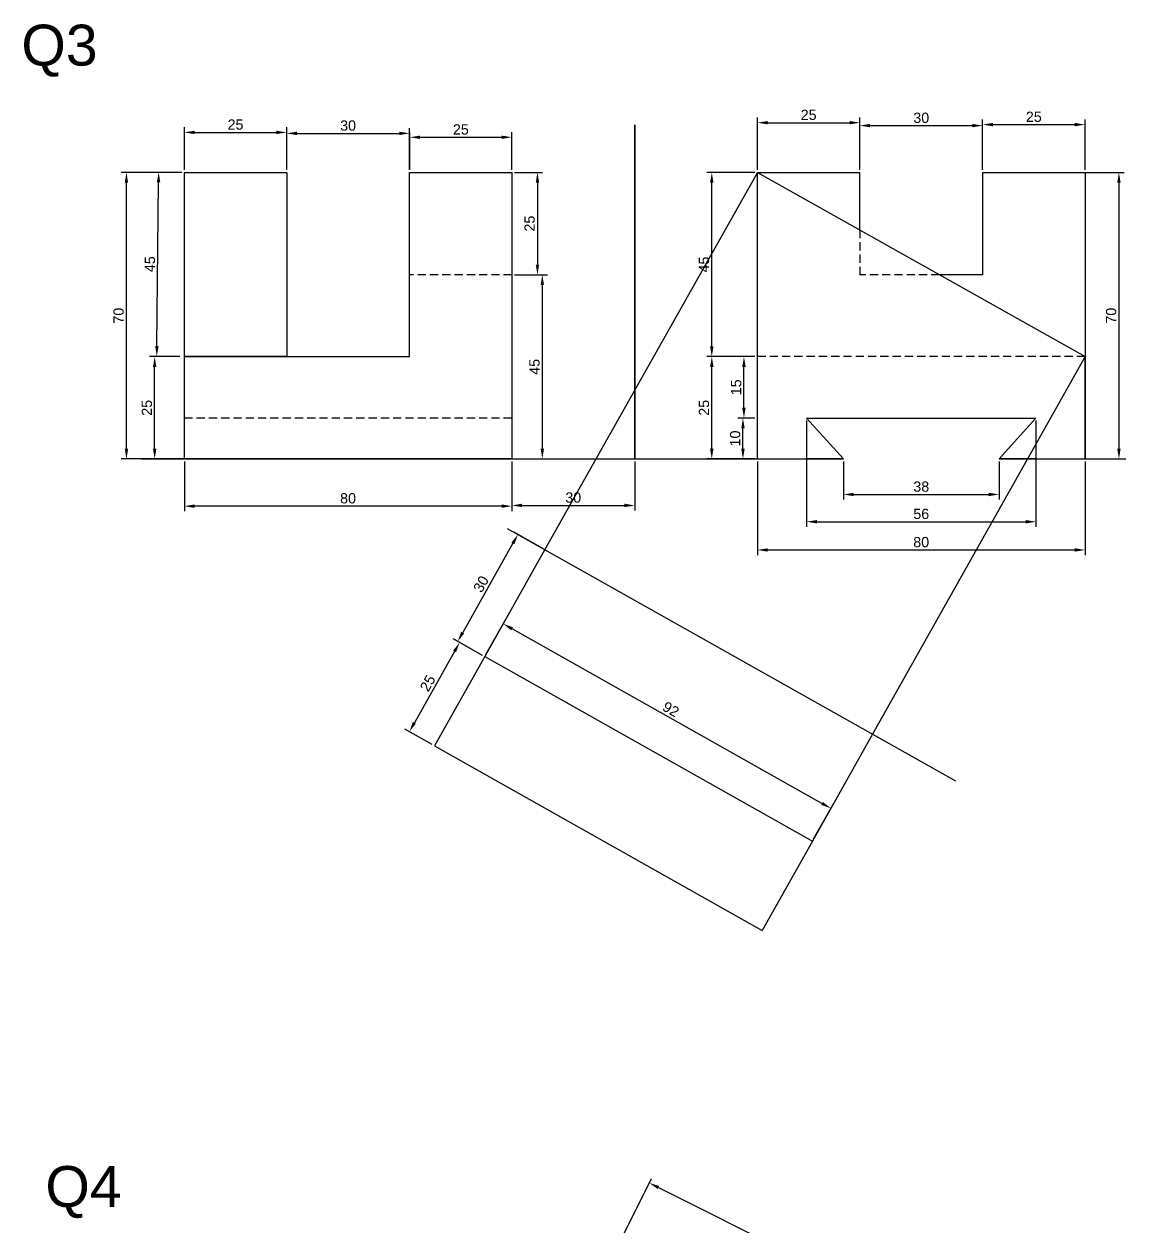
# Model space of a CAD drawing. Header units: millimetres. Extents: x 137 to 7220, y 7466 to 9893.
# Drawn here: x 2868.8 to 3138, y 9029 to 9322.9 of the extents above; entities that cross this region are included whole.
import ezdxf

# ---------------------------------------------------------------- set-up
doc = ezdxf.new("R2010")
doc.units = ezdxf.units.MM
doc.header["$PDMODE"] = 35
doc.header["$PDSIZE"] = 3
doc.linetypes.add('JIS_02_2.0', pattern=[3, 2, -1])
for name, color, linetype in [('Dimensions', 1, 'Continuous'), ('Hidden Line', 50, 'JIS_02_2.0'), ('Projection', 140, 'Continuous'), ('Text', 7, 'Continuous')]:
    doc.layers.add(name, color=color, linetype=linetype)
doc.layers.add('Object', color=7, linetype='Continuous', lineweight=30)
doc.styles.get("Standard").update_dxf_attribs({"font": 'arial.ttf'})
doc.dimstyles.new('ISO-25', dxfattribs={"dimtxt": 2.5, "dimasz": 2.5, "dimexe": 1.25, "dimexo": 0.625, "dimtad": 1, "dimdec": 0, "dimtxsty": 'Standard', "dimcen": 2.5, "dimadec": 0, "dimazin": 0, "dimtfac": 1, "dimtdec": 0, "dimtmove": 0, "dimatfit": 3, "dimfxl": 1, "dimarcsym": 0})

# ---------------------------------------------------------------- blocks, each defined once
blk = doc.blocks.new('*D834')
at = {"layer": 'Defpoints', "color": 0, "transparency": 16777216}
for p in [(2893.83, 9286.65), (2907.97, 9286.65), (2907.97, 9216.65)]:
    blk.add_point(p, dxfattribs=at)
at = {"layer": 'Dimensions', "color": 0, "lineweight": -2, "transparency": 16777216}
for p, q in [((2907.34, 9286.65), (2892.58, 9286.65)), ((2893.83, 9219.15), (2893.83, 9284.15)), ((2907.34, 9216.65), (2892.58, 9216.65))]:
    blk.add_line(p, q, dxfattribs=at)
at = {"layer": 'Dimensions', "color": 0, "transparency": 16777216}
for points in [[(2893.41, 9284.15), (2894.24, 9284.15), (2893.83, 9286.65)], [(2893.41, 9219.15), (2894.24, 9219.15), (2893.83, 9216.65)]]:
    blk.add_solid(points, dxfattribs=at)
at = {"layer": 'Dimensions', "color": 0, "transparency": 16777216, "insert": (2891.92, 9251.65), "char_height": 2.5, "attachment_point": 5, "rotation": 90}
blk.add_mtext('70', dxfattribs=at)
blk = doc.blocks.new('*D835')
at = {"layer": 'Defpoints', "color": 0, "transparency": 16777216}
for p in [(2900.72, 9241.65), (2907.51, 9241.65), (2907.51, 9216.65)]:
    blk.add_point(p, dxfattribs=at)
at = {"layer": 'Dimensions', "color": 0, "lineweight": -2, "transparency": 16777216}
for p, q in [((2906.88, 9241.65), (2899.47, 9241.65)), ((2900.72, 9219.15), (2900.72, 9239.15)), ((2906.88, 9216.65), (2899.47, 9216.65))]:
    blk.add_line(p, q, dxfattribs=at)
at = {"layer": 'Dimensions', "color": 0, "transparency": 16777216}
for points in [[(2900.31, 9239.15), (2901.14, 9239.15), (2900.72, 9241.65)], [(2900.31, 9219.15), (2901.14, 9219.15), (2900.72, 9216.65)]]:
    blk.add_solid(points, dxfattribs=at)
at = {"layer": 'Dimensions', "color": 0, "transparency": 16777216, "insert": (2898.82, 9229.15), "char_height": 2.5, "attachment_point": 5, "rotation": 90}
blk.add_mtext('25', dxfattribs=at)
blk = doc.blocks.new('*D805')
at = {"layer": 'Defpoints', "color": 0, "transparency": 16777216}
for p in [(2901.7, 9286.72), (2907.97, 9286.65), (2907.51, 9241.65)]:
    blk.add_point(p, dxfattribs=at)
at = {"layer": 'Dimensions', "color": 0, "lineweight": -2, "transparency": 16777216}
for p, q in [((2907.34, 9286.66), (2900.45, 9286.73)), ((2901.26, 9244.22), (2901.67, 9284.22)), ((2906.88, 9241.66), (2899.99, 9241.73))]:
    blk.add_line(p, q, dxfattribs=at)
at = {"layer": 'Dimensions', "color": 0, "transparency": 16777216}
for points in [[(2901.26, 9284.22), (2902.09, 9284.21), (2901.7, 9286.72)], [(2900.85, 9244.22), (2901.68, 9244.21), (2901.24, 9241.72)]]:
    blk.add_solid(points, dxfattribs=at)
at = {"layer": 'Dimensions', "color": 0, "transparency": 16777216, "insert": (2899.57, 9264.24), "char_height": 2.5, "attachment_point": 5, "rotation": 89.4109}
blk.add_mtext('45', dxfattribs=at)
blk = doc.blocks.new('*D836')
at = {"layer": 'Defpoints', "color": 0, "transparency": 16777216}
for p in [(2932.97, 9296.42), (2907.97, 9286.65), (2932.97, 9286.65)]:
    blk.add_point(p, dxfattribs=at)
at = {"layer": 'Dimensions', "color": 0, "lineweight": -2, "transparency": 16777216}
for p, q in [((2907.97, 9287.28), (2907.97, 9297.67)), ((2932.97, 9287.28), (2932.97, 9297.67)), ((2910.47, 9296.42), (2930.47, 9296.42))]:
    blk.add_line(p, q, dxfattribs=at)
at = {"layer": 'Dimensions', "color": 0, "transparency": 16777216}
for points in [[(2910.47, 9296.84), (2910.47, 9296.01), (2907.97, 9296.42)], [(2930.47, 9296.84), (2930.47, 9296.01), (2932.97, 9296.42)]]:
    blk.add_solid(points, dxfattribs=at)
at = {"layer": 'Dimensions', "color": 0, "transparency": 16777216, "insert": (2920.47, 9298.33), "char_height": 2.5, "attachment_point": 5}
blk.add_mtext('25', dxfattribs=at)
blk = doc.blocks.new('*D837')
at = {"layer": 'Defpoints', "color": 0, "transparency": 16777216}
for p in [(2962.97, 9296.19), (2932.97, 9286.65), (2962.97, 9286.65)]:
    blk.add_point(p, dxfattribs=at)
at = {"layer": 'Dimensions', "color": 0, "lineweight": -2, "transparency": 16777216}
for p, q in [((2932.97, 9287.28), (2932.97, 9297.44)), ((2935.47, 9296.19), (2960.47, 9296.19)), ((2962.97, 9287.28), (2962.97, 9297.44))]:
    blk.add_line(p, q, dxfattribs=at)
at = {"layer": 'Dimensions', "color": 0, "transparency": 16777216}
for points in [[(2935.47, 9296.6), (2935.47, 9295.77), (2932.97, 9296.19)], [(2960.47, 9296.6), (2960.47, 9295.77), (2962.97, 9296.19)]]:
    blk.add_solid(points, dxfattribs=at)
at = {"layer": 'Dimensions', "color": 0, "transparency": 16777216, "insert": (2947.97, 9298.09), "char_height": 2.5, "attachment_point": 5}
blk.add_mtext('30', dxfattribs=at)
blk = doc.blocks.new('*D838')
at = {"layer": 'Defpoints', "color": 0, "transparency": 16777216}
for p in [(2987.97, 9295.24), (2963.06, 9286.65), (2987.97, 9286.65)]:
    blk.add_point(p, dxfattribs=at)
at = {"layer": 'Dimensions', "color": 0, "lineweight": -2, "transparency": 16777216}
for p, q in [((2963.06, 9287.28), (2963.06, 9296.49)), ((2965.56, 9295.24), (2985.47, 9295.24)), ((2987.97, 9287.28), (2987.97, 9296.49))]:
    blk.add_line(p, q, dxfattribs=at)
at = {"layer": 'Dimensions', "color": 0, "transparency": 16777216}
for points in [[(2965.56, 9295.65), (2965.56, 9294.82), (2963.06, 9295.24)], [(2985.47, 9295.65), (2985.47, 9294.82), (2987.97, 9295.24)]]:
    blk.add_solid(points, dxfattribs=at)
at = {"layer": 'Dimensions', "color": 0, "transparency": 16777216, "insert": (2975.51, 9297.14), "char_height": 2.5, "attachment_point": 5}
blk.add_mtext('25', dxfattribs=at)
blk = doc.blocks.new('*D839')
at = {"layer": 'Defpoints', "color": 0, "transparency": 16777216}
for p in [(2987.97, 9286.65), (2987.97, 9261.65), (2994.22, 9261.65)]:
    blk.add_point(p, dxfattribs=at)
at = {"layer": 'Dimensions', "color": 0, "lineweight": -2, "transparency": 16777216}
for p, q in [((2988.59, 9286.65), (2995.47, 9286.65)), ((2994.22, 9284.15), (2994.22, 9264.15)), ((2988.59, 9261.65), (2995.47, 9261.65))]:
    blk.add_line(p, q, dxfattribs=at)
at = {"layer": 'Dimensions', "color": 0, "transparency": 16777216}
for points in [[(2993.81, 9284.15), (2994.64, 9284.15), (2994.22, 9286.65)], [(2993.81, 9264.15), (2994.64, 9264.15), (2994.22, 9261.65)]]:
    blk.add_solid(points, dxfattribs=at)
at = {"layer": 'Dimensions', "color": 0, "transparency": 16777216, "insert": (2992.32, 9274.15), "char_height": 2.5, "attachment_point": 5, "rotation": 90}
blk.add_mtext('25', dxfattribs=at)
blk = doc.blocks.new('*D840')
at = {"layer": 'Defpoints', "color": 0, "transparency": 16777216}
for p in [(2987.97, 9261.65), (2987.97, 9216.65), (2995.41, 9216.65)]:
    blk.add_point(p, dxfattribs=at)
at = {"layer": 'Dimensions', "color": 0, "lineweight": -2, "transparency": 16777216}
for p, q in [((2988.59, 9261.65), (2996.66, 9261.65)), ((2995.41, 9259.15), (2995.41, 9219.15)), ((2988.59, 9216.65), (2996.66, 9216.65))]:
    blk.add_line(p, q, dxfattribs=at)
at = {"layer": 'Dimensions', "color": 0, "transparency": 16777216}
for points in [[(2995, 9259.15), (2995.83, 9259.15), (2995.41, 9261.65)], [(2995, 9219.15), (2995.83, 9219.15), (2995.41, 9216.65)]]:
    blk.add_solid(points, dxfattribs=at)
at = {"layer": 'Dimensions', "color": 0, "transparency": 16777216, "insert": (2993.52, 9239.15), "char_height": 2.5, "attachment_point": 5, "rotation": 90}
blk.add_mtext('45', dxfattribs=at)
blk = doc.blocks.new('*D806')
at = {"layer": 'Defpoints', "color": 0, "transparency": 16777216}
for p in [(2907.97, 9216.65), (2987.97, 9216.65), (2907.97, 9205.12)]:
    blk.add_point(p, dxfattribs=at)
at = {"layer": 'Dimensions', "color": 0, "lineweight": -2, "transparency": 16777216}
for p, q in [((2907.97, 9216.03), (2907.97, 9203.87)), ((2987.97, 9216.03), (2987.97, 9203.87)), ((2985.47, 9205.12), (2910.47, 9205.12))]:
    blk.add_line(p, q, dxfattribs=at)
at = {"layer": 'Dimensions', "color": 0, "transparency": 16777216}
for points in [[(2910.47, 9205.54), (2910.47, 9204.71), (2907.97, 9205.12)], [(2985.47, 9205.54), (2985.47, 9204.71), (2987.97, 9205.12)]]:
    blk.add_solid(points, dxfattribs=at)
at = {"layer": 'Dimensions', "color": 0, "transparency": 16777216, "insert": (2947.97, 9207.03), "char_height": 2.5, "attachment_point": 5}
blk.add_mtext('80', dxfattribs=at)
blk = doc.blocks.new('*D841')
at = {"layer": 'Defpoints', "color": 0, "transparency": 16777216}
for p in [(3047.97, 9216.65), (3127.97, 9216.65), (3127.97, 9194.42)]:
    blk.add_point(p, dxfattribs=at)
at = {"layer": 'Dimensions', "color": 0, "lineweight": -2, "transparency": 16777216}
for p, q in [((3047.97, 9216.03), (3047.97, 9193.17)), ((3127.97, 9216.03), (3127.97, 9193.17)), ((3050.47, 9194.42), (3125.47, 9194.42))]:
    blk.add_line(p, q, dxfattribs=at)
at = {"layer": 'Dimensions', "color": 0, "transparency": 16777216}
for points in [[(3050.47, 9194.84), (3050.47, 9194.01), (3047.97, 9194.42)], [(3125.47, 9194.84), (3125.47, 9194.01), (3127.97, 9194.42)]]:
    blk.add_solid(points, dxfattribs=at)
at = {"layer": 'Dimensions', "color": 0, "transparency": 16777216, "insert": (3087.96, 9196.33), "char_height": 2.5, "attachment_point": 5}
blk.add_mtext('80', dxfattribs=at)
blk = doc.blocks.new('*D842')
at = {"layer": 'Defpoints', "color": 0, "transparency": 16777216}
for p in [(3059.97, 9226.65), (3115.97, 9226.65), (3115.97, 9201.32)]:
    blk.add_point(p, dxfattribs=at)
at = {"layer": 'Dimensions', "color": 0, "lineweight": -2, "transparency": 16777216}
for p, q in [((3059.97, 9226.03), (3059.97, 9200.07)), ((3115.97, 9226.03), (3115.97, 9200.07)), ((3062.47, 9201.32), (3113.47, 9201.32))]:
    blk.add_line(p, q, dxfattribs=at)
at = {"layer": 'Dimensions', "color": 0, "transparency": 16777216}
for points in [[(3062.47, 9201.74), (3062.47, 9200.9), (3059.97, 9201.32)], [(3113.47, 9201.74), (3113.47, 9200.9), (3115.97, 9201.32)]]:
    blk.add_solid(points, dxfattribs=at)
at = {"layer": 'Dimensions', "color": 0, "transparency": 16777216, "insert": (3087.97, 9203.22), "char_height": 2.5, "attachment_point": 5}
blk.add_mtext('56', dxfattribs=at)
blk = doc.blocks.new('*D843')
at = {"layer": 'Defpoints', "color": 0, "transparency": 16777216}
for p in [(3068.97, 9216.65), (3106.97, 9216.65), (3106.97, 9207.98)]:
    blk.add_point(p, dxfattribs=at)
at = {"layer": 'Dimensions', "color": 0, "lineweight": -2, "transparency": 16777216}
for p, q in [((3068.97, 9216.03), (3068.97, 9206.73)), ((3106.97, 9216.03), (3106.97, 9206.73)), ((3071.47, 9207.98), (3104.47, 9207.98))]:
    blk.add_line(p, q, dxfattribs=at)
at = {"layer": 'Dimensions', "color": 0, "transparency": 16777216}
for points in [[(3071.47, 9208.39), (3071.47, 9207.56), (3068.97, 9207.98)], [(3104.47, 9208.39), (3104.47, 9207.56), (3106.97, 9207.98)]]:
    blk.add_solid(points, dxfattribs=at)
at = {"layer": 'Dimensions', "color": 0, "transparency": 16777216, "insert": (3087.97, 9209.88), "char_height": 2.5, "attachment_point": 5}
blk.add_mtext('38', dxfattribs=at)
blk = doc.blocks.new('*D844')
at = {"layer": 'Defpoints', "color": 0, "transparency": 16777216}
for p in [(3036.81, 9241.65), (3047.97, 9241.65), (3047.97, 9216.65)]:
    blk.add_point(p, dxfattribs=at)
at = {"layer": 'Dimensions', "color": 0, "lineweight": -2, "transparency": 16777216}
for p, q in [((3047.34, 9241.65), (3035.56, 9241.65)), ((3036.81, 9219.15), (3036.81, 9239.15)), ((3047.34, 9216.65), (3035.56, 9216.65))]:
    blk.add_line(p, q, dxfattribs=at)
at = {"layer": 'Dimensions', "color": 0, "transparency": 16777216}
for points in [[(3036.39, 9239.15), (3037.23, 9239.15), (3036.81, 9241.65)], [(3036.39, 9219.15), (3037.23, 9219.15), (3036.81, 9216.65)]]:
    blk.add_solid(points, dxfattribs=at)
at = {"layer": 'Dimensions', "color": 0, "transparency": 16777216, "insert": (3034.91, 9229.15), "char_height": 2.5, "attachment_point": 5, "rotation": 90}
blk.add_mtext('25', dxfattribs=at)
blk = doc.blocks.new('*D845')
at = {"layer": 'Defpoints', "color": 0, "transparency": 16777216}
for p in [(3036.81, 9286.65), (3047.97, 9286.65), (3047.97, 9241.65)]:
    blk.add_point(p, dxfattribs=at)
at = {"layer": 'Dimensions', "color": 0, "lineweight": -2, "transparency": 16777216}
for p, q in [((3047.34, 9286.65), (3035.56, 9286.65)), ((3036.81, 9244.15), (3036.81, 9284.15)), ((3047.34, 9241.65), (3035.56, 9241.65))]:
    blk.add_line(p, q, dxfattribs=at)
at = {"layer": 'Dimensions', "color": 0, "transparency": 16777216}
for points in [[(3036.39, 9284.15), (3037.23, 9284.15), (3036.81, 9286.65)], [(3036.39, 9244.15), (3037.23, 9244.15), (3036.81, 9241.65)]]:
    blk.add_solid(points, dxfattribs=at)
at = {"layer": 'Dimensions', "color": 0, "transparency": 16777216, "insert": (3034.91, 9264.15), "char_height": 2.5, "attachment_point": 5, "rotation": 90}
blk.add_mtext('45', dxfattribs=at)
blk = doc.blocks.new('*D846')
at = {"layer": 'Defpoints', "color": 0, "transparency": 16777216}
for p in [(3044.42, 9226.65), (3047.97, 9226.65), (3047.97, 9216.65)]:
    blk.add_point(p, dxfattribs=at)
at = {"layer": 'Dimensions', "color": 0, "lineweight": -2, "transparency": 16777216}
for p, q in [((3047.34, 9226.65), (3043.17, 9226.65)), ((3044.42, 9219.15), (3044.42, 9224.15)), ((3047.34, 9216.65), (3043.17, 9216.65))]:
    blk.add_line(p, q, dxfattribs=at)
at = {"layer": 'Dimensions', "color": 0, "transparency": 16777216}
for points in [[(3044.01, 9224.15), (3044.84, 9224.15), (3044.42, 9226.65)], [(3044.01, 9219.15), (3044.84, 9219.15), (3044.42, 9216.65)]]:
    blk.add_solid(points, dxfattribs=at)
at = {"layer": 'Dimensions', "color": 0, "transparency": 16777216, "insert": (3042.52, 9221.65), "char_height": 2.5, "attachment_point": 5, "rotation": 90}
blk.add_mtext('10', dxfattribs=at)
blk = doc.blocks.new('*D807')
at = {"layer": 'Defpoints', "color": 0, "transparency": 16777216}
for p in [(3044.66, 9241.65), (3047.97, 9241.65), (3047.97, 9226.65)]:
    blk.add_point(p, dxfattribs=at)
at = {"layer": 'Dimensions', "color": 0, "lineweight": -2, "transparency": 16777216}
for p, q in [((3047.34, 9241.65), (3043.41, 9241.65)), ((3044.66, 9229.15), (3044.66, 9239.15)), ((3047.34, 9226.65), (3043.41, 9226.65))]:
    blk.add_line(p, q, dxfattribs=at)
at = {"layer": 'Dimensions', "color": 0, "transparency": 16777216}
for points in [[(3044.24, 9239.15), (3045.08, 9239.15), (3044.66, 9241.65)], [(3044.24, 9229.15), (3045.08, 9229.15), (3044.66, 9226.65)]]:
    blk.add_solid(points, dxfattribs=at)
at = {"layer": 'Dimensions', "color": 0, "transparency": 16777216, "insert": (3042.76, 9234.15), "char_height": 2.5, "attachment_point": 5, "rotation": 90}
blk.add_mtext('15', dxfattribs=at)
blk = doc.blocks.new('*D847')
at = {"layer": 'Defpoints', "color": 0, "transparency": 16777216}
for p in [(3072.97, 9298.8), (3047.97, 9286.65), (3072.97, 9286.65)]:
    blk.add_point(p, dxfattribs=at)
at = {"layer": 'Dimensions', "color": 0, "lineweight": -2, "transparency": 16777216}
for p, q in [((3047.97, 9287.28), (3047.97, 9300.05)), ((3050.47, 9298.8), (3070.47, 9298.8)), ((3072.97, 9287.28), (3072.97, 9300.05))]:
    blk.add_line(p, q, dxfattribs=at)
at = {"layer": 'Dimensions', "color": 0, "transparency": 16777216}
for points in [[(3050.47, 9299.22), (3050.47, 9298.39), (3047.97, 9298.8)], [(3070.47, 9299.22), (3070.47, 9298.39), (3072.97, 9298.8)]]:
    blk.add_solid(points, dxfattribs=at)
at = {"layer": 'Dimensions', "color": 0, "transparency": 16777216, "insert": (3060.47, 9300.7), "char_height": 2.5, "attachment_point": 5}
blk.add_mtext('25', dxfattribs=at)
blk = doc.blocks.new('*D848')
at = {"layer": 'Defpoints', "color": 0, "transparency": 16777216}
for p in [(3102.97, 9298.09), (3072.97, 9286.65), (3102.97, 9286.65)]:
    blk.add_point(p, dxfattribs=at)
at = {"layer": 'Dimensions', "color": 0, "lineweight": -2, "transparency": 16777216}
for p, q in [((3072.97, 9287.28), (3072.97, 9299.34)), ((3075.47, 9298.09), (3100.47, 9298.09)), ((3102.97, 9287.28), (3102.97, 9299.34))]:
    blk.add_line(p, q, dxfattribs=at)
at = {"layer": 'Dimensions', "color": 0, "transparency": 16777216}
for points in [[(3075.47, 9298.51), (3075.47, 9297.67), (3072.97, 9298.09)], [(3100.47, 9298.51), (3100.47, 9297.67), (3102.97, 9298.09)]]:
    blk.add_solid(points, dxfattribs=at)
at = {"layer": 'Dimensions', "color": 0, "transparency": 16777216, "insert": (3087.97, 9299.99), "char_height": 2.5, "attachment_point": 5}
blk.add_mtext('30', dxfattribs=at)
blk = doc.blocks.new('*D849')
at = {"layer": 'Defpoints', "color": 0, "transparency": 16777216}
for p in [(3127.97, 9298.33), (3102.97, 9286.65), (3127.97, 9286.65)]:
    blk.add_point(p, dxfattribs=at)
at = {"layer": 'Dimensions', "color": 0, "lineweight": -2, "transparency": 16777216}
for p, q in [((3102.97, 9287.28), (3102.97, 9299.58)), ((3105.47, 9298.33), (3125.47, 9298.33)), ((3127.97, 9287.28), (3127.97, 9299.58))]:
    blk.add_line(p, q, dxfattribs=at)
at = {"layer": 'Dimensions', "color": 0, "transparency": 16777216}
for points in [[(3105.47, 9298.74), (3105.47, 9297.91), (3102.97, 9298.33)], [(3125.47, 9298.74), (3125.47, 9297.91), (3127.97, 9298.33)]]:
    blk.add_solid(points, dxfattribs=at)
at = {"layer": 'Dimensions', "color": 0, "transparency": 16777216, "insert": (3115.47, 9300.23), "char_height": 2.5, "attachment_point": 5}
blk.add_mtext('25', dxfattribs=at)
blk = doc.blocks.new('*D850')
at = {"layer": 'Defpoints', "color": 0, "transparency": 16777216}
for p in [(3127.45, 9286.65), (3127.97, 9216.65), (3136.26, 9216.65)]:
    blk.add_point(p, dxfattribs=at)
at = {"layer": 'Dimensions', "color": 0, "lineweight": -2, "transparency": 16777216}
for p, q in [((3128.08, 9286.65), (3137.51, 9286.65)), ((3136.26, 9284.15), (3136.26, 9219.15)), ((3128.59, 9216.65), (3137.51, 9216.65))]:
    blk.add_line(p, q, dxfattribs=at)
at = {"layer": 'Dimensions', "color": 0, "transparency": 16777216}
for points in [[(3135.84, 9284.15), (3136.67, 9284.15), (3136.26, 9286.65)], [(3135.84, 9219.15), (3136.67, 9219.15), (3136.26, 9216.65)]]:
    blk.add_solid(points, dxfattribs=at)
at = {"layer": 'Dimensions', "color": 0, "transparency": 16777216, "insert": (3134.36, 9251.65), "char_height": 2.5, "attachment_point": 5, "rotation": 90}
blk.add_mtext('70', dxfattribs=at)
blk = doc.blocks.new('*D851')
at = {"layer": 'Defpoints', "color": 0, "transparency": 16777216}
for p in [(2985.85, 9176.39), (2981.33, 9168.37), (3061.38, 9123.27)]:
    blk.add_point(p, dxfattribs=at)
at = {"layer": 'Dimensions', "color": 0, "lineweight": -2, "transparency": 16777216}
for p, q in [((2981.64, 9168.91), (2986.47, 9177.48)), ((3063.72, 9132.52), (2988.03, 9175.16)), ((3061.69, 9123.82), (3066.51, 9132.39))]:
    blk.add_line(p, q, dxfattribs=at)
at = {"layer": 'Dimensions', "color": 0, "transparency": 16777216}
for points in [[(2988.24, 9175.53), (2987.83, 9174.8), (2985.85, 9176.39)], [(3063.93, 9132.89), (3063.52, 9132.16), (3065.9, 9131.3)]]:
    blk.add_solid(points, dxfattribs=at)
at = {"layer": 'Dimensions', "color": 0, "transparency": 16777216, "insert": (3026.81, 9155.5), "char_height": 2.5, "attachment_point": 5, "rotation": 330.6051}
blk.add_mtext('92', dxfattribs=at)
blk = doc.blocks.new('*D852')
at = {"layer": 'Defpoints', "color": 0, "transparency": 16777216}
for p in [(2981.33, 9168.37), (2962.94, 9150.04), (2969.06, 9146.58)]:
    blk.add_point(p, dxfattribs=at)
at = {"layer": 'Dimensions', "color": 0, "lineweight": -2, "transparency": 16777216}
for p, q in [((2980.79, 9168.67), (2974.12, 9172.43)), ((2973.98, 9169.64), (2964.16, 9152.21)), ((2968.52, 9146.89), (2961.85, 9150.65))]:
    blk.add_line(p, q, dxfattribs=at)
at = {"layer": 'Dimensions', "color": 0, "transparency": 16777216}
for points in [[(2973.62, 9169.84), (2974.34, 9169.43), (2975.21, 9171.82)], [(2963.8, 9152.42), (2964.53, 9152.01), (2962.94, 9150.04)]]:
    blk.add_solid(points, dxfattribs=at)
at = {"layer": 'Dimensions', "color": 0, "transparency": 16777216, "insert": (2967.42, 9161.86), "char_height": 2.5, "attachment_point": 5, "rotation": 60.6051}
blk.add_mtext('25', dxfattribs=at)
blk = doc.blocks.new('*D808')
at = {"layer": 'Defpoints', "color": 0, "transparency": 16777216}
for p in [(3015.09, 9026.91), (3091.53, 9004.8), (3085.09, 8991.91)]:
    blk.add_point(p, dxfattribs=at)
at = {"layer": 'Dimensions', "color": 0, "lineweight": -2, "transparency": 16777216}
for p, q in [((3015.37, 9027.47), (3022.09, 9040.91)), ((3023.77, 9038.68), (3089.3, 9005.91)), ((3085.37, 8992.47), (3092.09, 9005.91))]:
    blk.add_line(p, q, dxfattribs=at)
at = {"layer": 'Dimensions', "color": 0, "transparency": 16777216}
for points in [[(3023.95, 9039.05), (3023.58, 9038.3), (3021.53, 9039.8)], [(3089.48, 9006.29), (3089.11, 9005.54), (3091.53, 9004.8)]]:
    blk.add_solid(points, dxfattribs=at)
at = {"layer": 'Dimensions', "color": 0, "transparency": 16777216, "insert": (3057.38, 9024), "char_height": 2.5, "attachment_point": 5, "rotation": 333.4349}
blk.add_mtext('78', dxfattribs=at)
blk = doc.blocks.new('*D882')
at = {"layer": 'Defpoints', "color": 0, "transparency": 16777216}
for p in [(2996.06, 9194.5), (2974.74, 9172.08), (2981.33, 9168.37)]:
    blk.add_point(p, dxfattribs=at)
at = {"layer": 'Dimensions', "color": 0, "lineweight": -2, "transparency": 16777216}
for p, q in [((2995.51, 9194.81), (2988.38, 9198.83)), ((2988.24, 9196.04), (2975.97, 9174.26)), ((2980.79, 9168.67), (2973.65, 9172.69))]:
    blk.add_line(p, q, dxfattribs=at)
at = {"layer": 'Dimensions', "color": 0, "transparency": 16777216}
for points in [[(2987.88, 9196.24), (2988.6, 9195.83), (2989.47, 9198.22)], [(2975.61, 9174.46), (2976.33, 9174.05), (2974.74, 9172.08)]]:
    blk.add_solid(points, dxfattribs=at)
at = {"layer": 'Dimensions', "color": 0, "transparency": 16777216, "insert": (2980.45, 9186.08), "char_height": 2.5, "attachment_point": 5, "rotation": 60.6051}
blk.add_mtext('30', dxfattribs=at)
blk = doc.blocks.new('*D883')
at = {"layer": 'Defpoints', "color": 0, "transparency": 16777216}
for p in [(2987.97, 9216.65), (3017.97, 9216.65), (3017.97, 9205.3)]:
    blk.add_point(p, dxfattribs=at)
at = {"layer": 'Dimensions', "color": 0, "lineweight": -2, "transparency": 16777216}
for p, q in [((2987.97, 9216.03), (2987.97, 9204.05)), ((3017.97, 9216.03), (3017.97, 9204.05)), ((2990.47, 9205.3), (3015.47, 9205.3))]:
    blk.add_line(p, q, dxfattribs=at)
at = {"layer": 'Dimensions', "color": 0, "transparency": 16777216}
for points in [[(2990.47, 9205.72), (2990.47, 9204.88), (2987.97, 9205.3)], [(3015.47, 9205.72), (3015.47, 9204.88), (3017.97, 9205.3)]]:
    blk.add_solid(points, dxfattribs=at)
at = {"layer": 'Dimensions', "color": 0, "transparency": 16777216, "insert": (3002.97, 9207.2), "char_height": 2.5, "attachment_point": 5}
blk.add_mtext('30', dxfattribs=at)

msp = doc.modelspace()

# ---------------------------------------------------------------- linework, layer by layer
at = {"layer": 'Hidden Line'}
for p, q in [((3072.97, 9272.59), (3072.97, 9261.653)), ((2987.97, 9261.653), (2962.97, 9261.653)), ((3092.414, 9261.653), (3072.97, 9261.653)), ((3127.97, 9241.653), (3047.97, 9241.653)), ((2987.97, 9226.653), (2907.97, 9226.653))]:
    msp.add_line(p, q, dxfattribs=at)
at = {"layer": 'Object'}
for p, q in [((3017.97, 9216.653), (3017.97, 9298.298)), ((3017.97, 9298.298), (3017.97, 9216.653)), ((2907.97, 9261.653), (2907.97, 9286.653)), ((2907.97, 9286.653), (2932.97, 9286.653)), ((2932.97, 9286.653), (2932.97, 9241.653)), ((2962.97, 9286.653), (2987.97, 9286.653)), ((2962.97, 9241.653), (2962.97, 9286.653)), ((2987.97, 9286.653), (2987.97, 9261.653)), ((3047.97, 9241.653), (3047.97, 9286.653)), ((3047.97, 9286.653), (3072.97, 9286.653)), ((3047.97, 9286.653), (3127.97, 9241.653)), ((3072.97, 9272.59), (3072.97, 9286.653)), ((3102.97, 9286.653), (3127.97, 9286.653)), ((3102.97, 9286.653), (3102.97, 9261.653)), ((3127.97, 9286.653), (3127.97, 9241.653)), ((2907.97, 9216.653), (2907.97, 9261.653)), ((2987.97, 9261.653), (2987.97, 9216.653)), ((3102.97, 9261.653), (3092.414, 9261.653)), ((2932.97, 9241.653), (2907.97, 9241.653)), ((2907.97, 9241.653), (2962.97, 9241.653)), ((3047.97, 9226.653), (3047.97, 9241.653)), ((3127.97, 9241.653), (3127.97, 9216.653)), ((3127.97, 9216.653), (3127.97, 9241.653)), ((3047.97, 9216.653), (3047.97, 9226.653)), ((3059.97, 9226.653), (3115.97, 9226.653)), ((3068.97, 9216.653), (3059.97, 9226.653)), ((3087.97, 9226.653), (3115.97, 9226.653)), ((3106.97, 9216.653), (3115.97, 9226.653)), ((2907.97, 9216.653), (2897.507, 9216.653)), ((2897.507, 9216.653), (2917.507, 9216.653)), ((2987.97, 9216.653), (2907.97, 9216.653)), ((2917.507, 9216.653), (2987.97, 9216.653)), ((2987.97, 9216.653), (3017.97, 9216.653)), ((3017.97, 9216.653), (3068.97, 9216.653)), ((3017.97, 9216.653), (3047.97, 9216.653)), ((3068.97, 9216.653), (3059.97, 9216.653)), ((3106.97, 9216.653), (3137.97, 9216.653)), ((3115.97, 9216.653), (3106.97, 9216.653)), ((3127.97, 9216.653), (3127.97, 9216.653)), ((2981.333, 9168.366), (2969.062, 9146.585)), ((2981.333, 9168.366), (3061.38, 9123.271)), ((2969.062, 9146.585), (3049.124, 9101.482)), ((3061.38, 9123.271), (3049.124, 9101.482))]:
    msp.add_line(p, q, dxfattribs=at)
at = {"layer": 'Projection'}
for p, q in [((3047.97, 9286.653), (2996.058, 9194.504)), ((3127.97, 9241.653), (3076.088, 9149.419)), ((2986.835, 9199.7), (3096.348, 9138.005)), ((2996.058, 9194.504), (2981.333, 9168.366)), ((3076.088, 9149.419), (3061.38, 9123.271))]:
    msp.add_line(p, q, dxfattribs=at)

# ---------------------------------------------------------------- texts
at = {"layer": 'Text'}
for s, p in [('Q3', (2868.159, 9312.745)), ('Q4', (2874.024, 9033.913))]:
    msp.add_text(s, height=10, dxfattribs=at).set_placement(p)

# ---------------------------------------------------------------- dimensions: what is measured, and where the dimension line sits
at = {"layer": 'Dimensions'}
for base, p1, p2, picture, middle in [((3072.97, 9298.802), (3047.97, 9286.653), (3072.97, 9286.653), '*D847', (3060.47, 9300.704)), ((3102.97, 9298.089), (3072.97, 9286.653), (3102.97, 9286.653), '*D848', (3087.97, 9299.991)), ((3127.97, 9298.327), (3102.97, 9286.653), (3127.97, 9286.653), '*D849', (3115.47, 9300.228)), ((2932.97, 9296.425), (2907.97, 9286.653), (2932.97, 9286.653), '*D836', (2920.47, 9298.326)), ((2962.97, 9296.187), (2932.97, 9286.653), (2962.97, 9286.653), '*D837', (2947.97, 9298.089)), ((2987.97, 9295.236), (2963.058, 9286.653), (2987.97, 9286.653), '*D838', (2975.514, 9297.137)), ((3115.97, 9201.32), (3059.97, 9226.653), (3115.97, 9226.653), '*D842', (3087.97, 9203.221)), ((2907.97, 9205.124), (2987.97, 9216.653), (2907.97, 9216.653), '*D806', (2947.97, 9207.025)), ((3017.97, 9205.301), (2987.97, 9216.653), (3017.97, 9216.653), '*D883', (3002.97, 9207.203)), ((3106.97, 9207.977), (3068.97, 9216.653), (3106.97, 9216.653), '*D843', (3087.97, 9209.879))]:
    dim = msp.add_linear_dim(base=base, p1=p1, p2=p2, dimstyle='ISO-25', dxfattribs=at)
    dim.commit()
    dim.dimension.update_dxf_attribs({"geometry": picture, "text_midpoint": middle})
for base, p1, p2, picture, middle in [((2893.825, 9286.653), (2907.97, 9216.653), (2907.97, 9286.653), '*D834', (2891.924, 9251.653)), ((2994.224, 9261.653), (2987.97, 9286.653), (2987.97, 9261.653), '*D839', (2992.323, 9274.153)), ((3036.81, 9286.653), (3047.97, 9241.653), (3047.97, 9286.653), '*D845', (3034.914, 9264.153)), ((3136.258, 9216.653), (3127.455, 9286.653), (3127.97, 9216.653), '*D850', (3134.356, 9251.653)), ((2995.414, 9216.653), (2987.97, 9261.653), (2987.97, 9216.653), '*D840', (2993.517, 9239.153)), ((2900.725, 9241.653), (2907.507, 9216.653), (2907.507, 9241.653), '*D835', (2898.823, 9229.153)), ((3036.81, 9241.653), (3047.97, 9216.653), (3047.97, 9241.653), '*D844', (3034.909, 9229.153)), ((3044.662, 9241.653), (3047.97, 9226.653), (3047.97, 9241.653), '*D807', (3042.76, 9234.153)), ((3044.424, 9226.653), (3047.97, 9216.653), (3047.97, 9226.653), '*D846', (3042.522, 9221.653))]:
    dim = msp.add_linear_dim(base=base, p1=p1, p2=p2, angle=90, dimstyle='ISO-25', dxfattribs=at)
    dim.commit()
    dim.dimension.update_dxf_attribs({"geometry": picture, "text_midpoint": middle})
for p1, p2, distance, picture, middle in [((2907.507, 9241.653), (2907.97, 9286.653), 6.271, '*D805', (2899.571, 9264.237)), ((2996.058, 9194.504), (2981.333, 9168.366), -7.562, '*D882', (2980.449, 9186.081)), ((3061.38, 9123.271), (2981.333, 9168.366), -9.211, '*D851', (3026.811, 9155.501)), ((2981.333, 9168.366), (2969.062, 9146.585), -7.029, '*D852', (2967.417, 9161.859)), ((3015.091, 9026.914), (3085.091, 8991.914), 14.402, '*D808', (3057.382, 9023.996))]:
    dim = msp.add_aligned_dim(p1=p1, p2=p2, distance=distance, dimstyle='ISO-25', dxfattribs=at)
    dim.commit()
    dim.dimension.update_dxf_attribs({"geometry": picture, "text_midpoint": middle})
dim = msp.add_linear_dim(base=(3127.97, 9194.424), p1=(3047.97, 9216.653), p2=(3127.97, 9216.653), dimstyle='ISO-25', dxfattribs=at)
dim.commit()
dim.dimension.update_dxf_attribs({"geometry": '*D841', "text_midpoint": (3087.962, 9194.424), "dimtype": 160})

doc.saveas('drawing.dxf')
